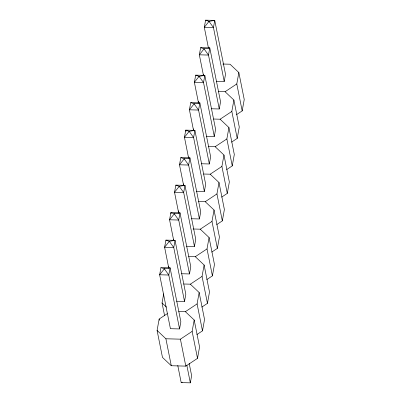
<?xml version="1.0" encoding="UTF-8"?>
<svg xmlns="http://www.w3.org/2000/svg" width="403" height="403" viewBox="0 0 403 403"><rect width="100%" height="100%" fill="white"/><g stroke="black" fill="none" stroke-linecap="round" stroke-linejoin="round"><path stroke-width="0.6" d="M160.938 267.602L159.643 274.775L170.419 328.692L179.562 328.939L180.856 321.76L170.086 267.849L160.938 267.602L164.343 268.821L170.086 267.849L168.786 275.027L179.562 328.939M176.6 301.227L184.524 301.444L185.818 294.266L175.048 240.354L165.9 240.107L164.605 247.281L168.766 268.111M186.524 246.238L194.448 246.455L195.742 239.276L184.972 185.365L175.829 185.118L174.534 192.291L178.695 213.122M191.485 218.743L199.414 218.96L200.709 211.782L189.934 157.87L180.791 157.623L179.496 164.797L183.657 185.627M201.414 163.754L209.338 163.971L210.633 156.792L199.858 102.881L190.715 102.634L189.42 109.807L193.581 130.637M206.376 136.259L214.3 136.476L215.595 129.298L204.825 75.386L195.677 75.139L194.382 82.313L198.543 103.143M211.338 108.765L219.262 108.981L220.557 101.803L209.787 47.892L200.639 47.645L199.344 54.818L203.505 75.648M216.3 81.27L224.224 81.487L225.519 74.308L214.749 20.397L205.601 20.15L204.306 27.323L208.472 48.153M178.72 311.494L185.375 311.675L194.186 320.007L199.571 346.963L197.515 358.353L185.798 366.125L171.285 365.733L162.474 357.401L157.089 330.445L159.145 319.055L167.295 313.65M164.62 315.816L162.051 302.95L163.694 293.842M168.348 268.055L168.656 266.348M173.31 240.561L173.517 239.422M178.272 213.066L178.685 210.789M183.239 185.571L183.546 183.864M188.201 158.077L188.403 156.938M193.163 130.582L193.47 128.874M198.125 103.087L198.432 101.38M203.087 75.593L203.293 74.454M181.562 273.733L189.486 273.949L190.78 266.771L180.01 212.86L170.862 212.613L169.567 219.786L173.733 240.616M196.447 191.249L204.376 191.465L205.671 184.287L194.896 130.376L185.753 130.129L184.458 137.302L188.619 158.132M197.515 358.353L192.13 331.397L194.186 320.007M196.876 334.576L202.477 330.858L197.092 303.902L199.147 292.513L190.337 284.18L183.687 283.999M201.838 307.081L207.444 303.363L202.054 276.408L204.109 265.018L195.299 256.686L188.649 256.504M206.799 279.586L212.406 275.869L207.016 248.913L209.076 237.523L200.266 229.191L193.007 228.995M211.761 252.092L217.368 248.374L211.983 221.418L214.038 210.028L205.228 201.696L198.573 201.515M216.728 224.597L222.33 220.879L216.945 193.924L219 182.534L210.19 174.202L203.535 174.02M221.69 197.102L227.292 193.385L221.907 166.429L223.962 155.039L215.152 146.707L208.497 146.526M226.652 169.608L232.254 165.89L226.869 138.934L228.924 127.544L220.114 119.212L213.459 119.031M231.614 142.113L237.216 138.395L231.831 111.44L233.886 100.05L225.076 91.718L218.426 91.536M236.576 114.618L242.183 110.901L236.793 83.945L238.848 72.555L230.037 64.223L222.783 64.027M177.763 365.45L181.189 382.603L190.332 382.85L191.632 375.677L189.183 363.42M202.477 330.858L204.538 319.468L199.147 292.513M207.444 303.363L209.5 291.974L204.109 265.018M212.406 275.869L214.461 264.479L209.076 237.523M217.368 248.374L219.423 236.984L214.038 210.028M222.33 220.879L224.385 209.489L219 182.534M227.292 193.385L229.347 181.995L223.962 155.039M232.254 165.89L234.309 154.5L228.924 127.544M237.216 138.395L239.276 127.005L233.886 100.05M242.183 110.901L244.238 99.511L238.848 72.555M225.076 91.718L236.793 83.945M220.114 119.212L231.831 111.44M215.152 146.707L226.869 138.934M210.19 174.202L221.907 166.429M205.228 201.696L216.945 193.924M200.266 229.191L211.983 221.418M195.299 256.686L207.016 248.913M190.337 284.18L202.054 276.408M185.375 311.675L197.092 303.902M157.089 330.445L165.9 338.777L180.413 339.17L192.13 331.397M181.189 382.603L182.297 382.175M205.601 20.15L209.011 21.369L214.749 20.397L213.454 27.57L224.224 81.487M200.639 47.645L204.044 48.864L209.787 47.892L208.492 55.065L219.262 108.981M195.677 75.139L199.082 76.358L204.825 75.386L203.525 82.565L214.3 136.476M190.715 102.634L194.12 103.853L199.858 102.881L198.563 110.059L209.338 163.971M180.791 157.623L184.196 158.842L189.934 157.87L188.639 165.049L199.414 218.96M175.829 185.118L179.234 186.337L184.972 185.365L183.677 192.543L194.448 246.455M165.9 240.107L169.305 241.326L175.048 240.354L173.753 247.533L184.524 301.444M162.051 302.95L166.454 307.116M204.376 191.465L193.601 137.554L194.896 130.376L189.158 131.348L185.753 130.129L186 131.353M189.486 273.949L178.715 220.038L180.01 212.86L174.272 213.832L170.862 212.613L171.109 213.837M186.785 365.083L190.332 382.85M180.413 339.17L185.798 366.125M165.9 338.777L171.285 365.733M159.145 319.055L159.387 320.284M209.011 21.369L204.306 27.323L213.454 27.57L209.011 21.369M204.044 48.864L199.344 54.818L208.492 55.065L204.044 48.864M199.082 76.358L194.382 82.313L203.525 82.565L199.082 76.358M194.12 103.853L189.42 109.807L198.563 110.059L194.12 103.853M189.158 131.348L184.458 137.302L193.601 137.554L189.158 131.348M184.196 158.842L179.496 164.797L188.639 165.049L184.196 158.842M179.234 186.337L174.534 192.291L183.677 192.543L179.234 186.337M174.272 213.832L169.567 219.786L178.715 220.038L174.272 213.832M169.305 241.326L164.605 247.281L173.753 247.533L169.305 241.326M164.343 268.821L159.643 274.775L168.786 275.027L164.343 268.821"/></g></svg>
